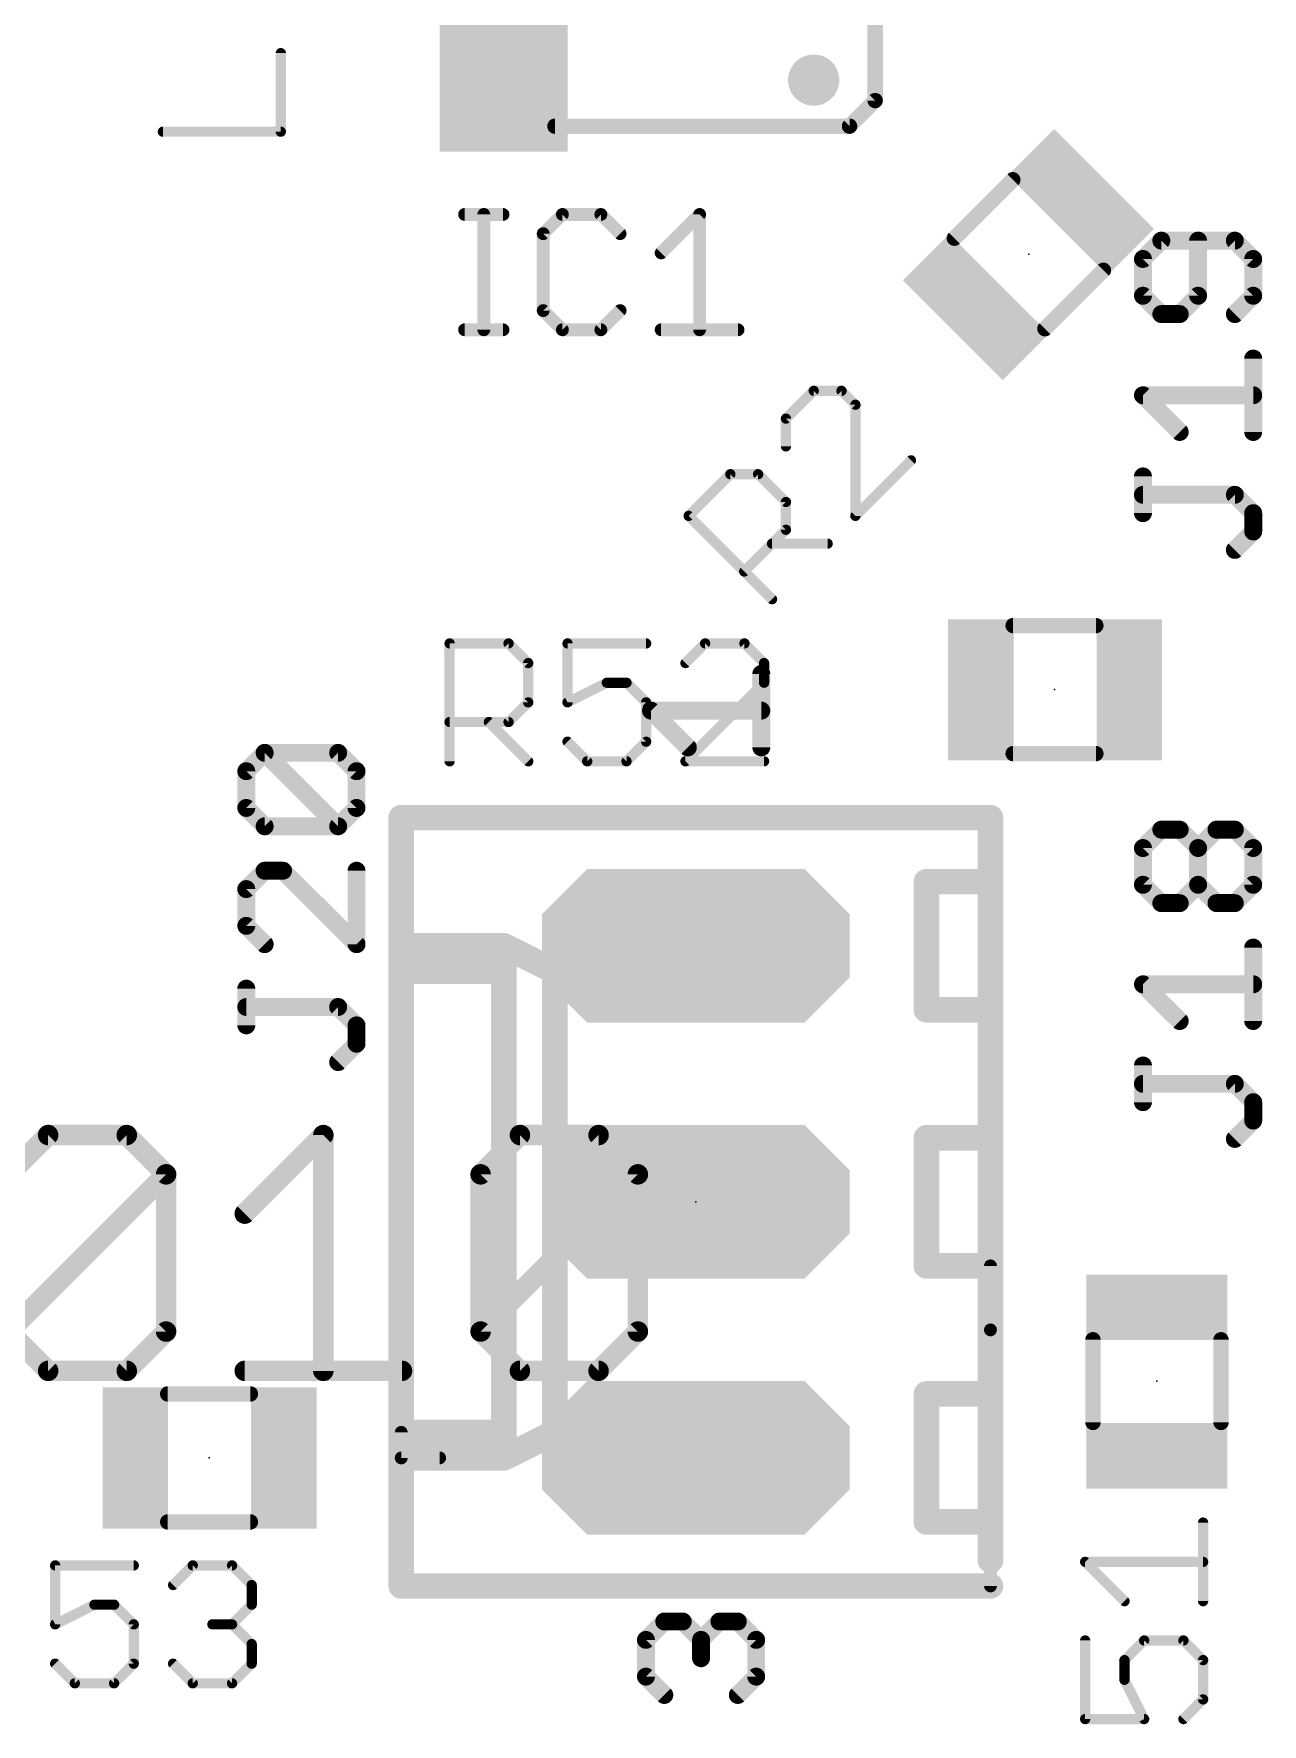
# Model space of a CAD drawing. Extents: x -10 to 136, y 0 to 101.
# Drawn here: x 106.47 to 118.64, y 31.65 to 48.41 of the extents above; entities that cross this region are included whole.
import ezdxf

# ---------------------------------------------------------------- set-up
doc = ezdxf.new("R2010")
doc.units = 0
for name, color, linetype in [('17', 92, 'CONTINUOUS'), ('21', 253, 'CONTINUOUS'), ('23', 7, 'CONTINUOUS'), ('25', 253, 'CONTINUOUS'), ('51', 253, 'CONTINUOUS')]:
    doc.layers.add(name, color=color, linetype=linetype)

# ---------------------------------------------------------------- blocks, each defined once
blk = doc.blocks.new('RECT')
blk.add_solid([(-0.5, -0.5), (0.5, -0.5), (-0.5, 0.5), (0.5, 0.5)])
blk = doc.blocks.new('LONGP100')
at = {"const_width": 0.5}
blk.add_lwpolyline([(-0.75, -0.1036), (-0.75, 0.1036), (-0.6036, 0.25), (0.6036, 0.25), (0.75, 0.1036), (0.75, -0.1036), (0.6036, -0.25), (-0.6036, -0.25), (-0.75, -0.1036), (-0.75, 0.1036)], dxfattribs=at)

msp = doc.modelspace()

# ---------------------------------------------------------------- linework, layer by layer
at = {"layer": '21'}
for points, const_width in [([(114.808, 57.404), (114.808, 47.752)], 0.1524), ([(114.554, 47.498), (114.808, 47.752)], 0.1524), ([(114.554, 47.498), (111.633, 47.498)], 0.1524), ([(113.6792, 41.337), (113.6792, 42.0657)], 0.1778), ([(112.9505, 41.337), (112.5861, 41.7013)], 0.1778), ([(112.5861, 41.7013), (113.6792, 41.7013)], 0.1778), ([(113.03, 40.64), (110.109, 40.64)], 0.254), ([(110.109, 40.64), (110.109, 35.56)], 0.254), ([(113.03, 40.64), (115.951, 40.64)], 0.254), ([(115.951, 40.005), (115.951, 40.64)], 0.254), ([(115.316, 38.735), (115.316, 40.005)], 0.254), ([(115.316, 40.005), (115.951, 40.005)], 0.254), ([(115.951, 40.005), (115.951, 38.735)], 0.254), ([(111.125, 39.37), (110.109, 39.37)], 0.254), ([(111.125, 39.116), (111.125, 39.37)], 0.254), ([(111.633, 39.116), (111.125, 39.37)], 0.254), ([(110.109, 39.116), (111.125, 39.116)], 0.254), ([(111.125, 34.544), (111.125, 39.116)], 0.254), ([(111.633, 34.544), (111.633, 39.116)], 0.254), ([(115.951, 38.735), (115.316, 38.735)], 0.254), ([(115.951, 37.465), (115.951, 38.735)], 0.254), ([(106.2189, 37.1025), (106.6086, 37.4923)], 0.2032), ([(106.6086, 37.4923), (107.3882, 37.4923)], 0.2032), ([(107.3882, 37.4923), (107.778, 37.1025)], 0.2032), ([(108.5576, 36.7127), (109.3371, 37.4923)], 0.2032), ([(109.3371, 37.4923), (109.3371, 35.1536)], 0.2032), ([(110.8963, 37.1025), (111.286, 37.4923)], 0.2032), ([(111.286, 37.4923), (112.0656, 37.4923)], 0.2032), ([(112.0656, 37.4923), (112.4554, 37.1025)], 0.2032), ([(115.316, 36.195), (115.316, 37.465)], 0.254), ([(115.316, 37.465), (115.951, 37.465)], 0.254), ([(115.951, 37.465), (115.951, 36.195)], 0.254), ([(106.2189, 35.5433), (107.778, 37.1025)], 0.2032), ([(107.778, 37.1025), (107.778, 35.5433)], 0.2032), ([(110.8963, 35.5433), (110.8963, 37.1025)], 0.2032), ([(110.8963, 35.5433), (112.4554, 37.1025)], 0.2032), ([(112.4554, 37.1025), (112.4554, 35.5433)], 0.2032), ([(115.951, 36.195), (115.316, 36.195)], 0.254), ([(115.951, 34.925), (115.951, 36.195)], 0.254), ([(115.951, 36.195), (115.951, 35.56)], 0.127), ([(106.6086, 35.1536), (106.2189, 35.5433)], 0.2032), ([(107.778, 35.5433), (107.3882, 35.1536)], 0.2032), ([(110.109, 34.29), (110.109, 35.56)], 0.254), ([(111.286, 35.1536), (110.8963, 35.5433)], 0.2032), ([(112.4554, 35.5433), (112.0656, 35.1536)], 0.2032), ([(115.951, 33.02), (115.951, 35.56)], 0.127), ([(107.3882, 35.1536), (106.6086, 35.1536)], 0.2032), ([(108.5576, 35.1536), (110.1167, 35.1536)], 0.2032), ([(112.0656, 35.1536), (111.286, 35.1536)], 0.2032), ([(115.316, 33.655), (115.316, 34.925)], 0.254), ([(115.316, 34.925), (115.951, 34.925)], 0.254), ([(115.951, 34.925), (115.951, 33.655)], 0.254), ([(110.109, 34.544), (111.125, 34.544)], 0.254), ([(110.109, 34.544), (110.109, 34.29)], 0.127), ([(111.125, 34.29), (111.125, 34.544)], 0.254), ([(111.125, 34.29), (111.633, 34.544)], 0.254), ([(110.109, 33.02), (110.109, 34.29)], 0.254), ([(111.125, 34.29), (110.109, 34.29)], 0.254), ([(110.49, 34.29), (110.109, 34.29)], 0.127), ([(115.951, 33.655), (115.316, 33.655)], 0.254), ([(115.951, 33.274), (115.951, 33.655)], 0.254), ([(113.03, 33.02), (110.109, 33.02)], 0.254), ([(113.03, 33.02), (115.951, 33.02)], 0.254), ([(112.5353, 32.4855), (112.7175, 32.6677)], 0.1778), ([(112.7175, 32.6677), (112.8997, 32.6677)], 0.1778), ([(112.8997, 32.6677), (113.0819, 32.4855)], 0.1778), ([(113.0819, 32.4855), (113.2641, 32.6677)], 0.1778), ([(113.2641, 32.6677), (113.4463, 32.6677)], 0.1778), ([(113.4463, 32.6677), (113.6284, 32.4855)], 0.1778), ([(112.5353, 32.1211), (112.5353, 32.4855)], 0.1778), ([(113.0819, 32.4855), (113.0819, 32.3033)], 0.1778), ([(113.6284, 32.4855), (113.6284, 32.1211)], 0.1778), ([(112.7175, 31.939), (112.5353, 32.1211)], 0.1778), ([(113.6284, 32.1211), (113.4463, 31.939)], 0.1778)]:
    msp.add_lwpolyline(points, dxfattribs=dict(at, const_width=const_width))
for points, const_width in [([(114.1984, 47.8282, 1), (114.1984, 48.0822, 1), (114.1984, 47.8282)], 0.254), ([(114.7699, 47.752, 1), (114.8461, 47.752)], 0.0762), ([(114.8349, 47.7251, 1), (114.7811, 47.7789)], 0.0762), ([(111.633, 47.5361, 1), (111.633, 47.4599)], 0.0762), ([(114.5271, 47.5249, 1), (114.5809, 47.4711)], 0.0762), ([(114.554, 47.4599, 1), (114.554, 47.5361)], 0.0762), ([(113.7237, 42.0657, 1), (113.6348, 42.0657)], 0.0889), ([(112.5861, 41.7458, 1), (112.5861, 41.6569)], 0.0889), ([(112.6175, 41.7327, 1), (112.5547, 41.6699)], 0.0889), ([(113.6792, 41.6569, 1), (113.6792, 41.7458)], 0.0889), ([(112.9191, 41.3056, 1), (112.9819, 41.3684)], 0.0889), ([(113.6348, 41.337, 1), (113.7237, 41.337)], 0.0889), ([(110.109, 40.7035, 1), (110.109, 40.5765)], 0.127), ([(110.1725, 40.64, 1), (110.0455, 40.64)], 0.127), ([(113.03, 40.7035, 1), (113.03, 40.5765)], 0.127), ([(113.03, 40.5765, 1), (113.03, 40.7035)], 0.127), ([(116.0145, 40.64, 1), (115.8875, 40.64)], 0.127), ([(115.951, 40.5765, 1), (115.951, 40.7035)], 0.127), ([(115.3795, 40.005, 1), (115.2525, 40.005)], 0.127), ([(115.316, 40.0685, 1), (115.316, 39.9415)], 0.127), ([(116.0145, 40.005, 1), (115.8875, 40.005)], 0.127), ([(115.8875, 40.005, 1), (116.0145, 40.005)], 0.127), ([(115.951, 39.9415, 1), (115.951, 40.0685)], 0.127), ([(110.109, 39.4335, 1), (110.109, 39.3065)], 0.127), ([(111.1885, 39.37, 1), (111.0615, 39.37)], 0.127), ([(111.1534, 39.4268, 1), (111.0966, 39.3132)], 0.127), ([(111.125, 39.3065, 1), (111.125, 39.4335)], 0.127), ([(110.109, 39.1795, 1), (110.109, 39.0525)], 0.127), ([(111.1885, 39.116, 1), (111.0615, 39.116)], 0.127), ([(111.125, 39.0525, 1), (111.125, 39.1795)], 0.127), ([(111.6965, 39.116, 1), (111.5695, 39.116)], 0.127), ([(111.6046, 39.0592, 1), (111.6614, 39.1728)], 0.127), ([(111.0615, 39.116, 1), (111.1885, 39.116)], 0.127), ([(115.316, 38.7985, 1), (115.316, 38.6715)], 0.127), ([(115.2525, 38.735, 1), (115.3795, 38.735)], 0.127), ([(116.0145, 38.735, 1), (115.8875, 38.735)], 0.127), ([(115.8875, 38.735, 1), (116.0145, 38.735)], 0.127), ([(115.951, 38.6715, 1), (115.951, 38.7985)], 0.127), ([(106.6086, 37.5431, 1), (106.6086, 37.4415)], 0.1016), ([(106.6445, 37.4564, 1), (106.5727, 37.5282)], 0.1016), ([(107.4241, 37.5282, 1), (107.3523, 37.4564)], 0.1016), ([(107.3882, 37.4415, 1), (107.3882, 37.5431)], 0.1016), ([(109.3879, 37.4923, 1), (109.2863, 37.4923)], 0.1016), ([(109.373, 37.4564, 1), (109.3012, 37.5282)], 0.1016), ([(111.286, 37.5431, 1), (111.286, 37.4415)], 0.1016), ([(111.3219, 37.4564, 1), (111.2501, 37.5282)], 0.1016), ([(112.1015, 37.5282, 1), (112.0297, 37.4564)], 0.1016), ([(112.0656, 37.4415, 1), (112.0656, 37.5431)], 0.1016), ([(115.3795, 37.465, 1), (115.2525, 37.465)], 0.127), ([(115.316, 37.5285, 1), (115.316, 37.4015)], 0.127), ([(116.0145, 37.465, 1), (115.8875, 37.465)], 0.127), ([(115.951, 37.4015, 1), (115.951, 37.5285)], 0.127), ([(115.8875, 37.465, 1), (116.0145, 37.465)], 0.127), ([(107.8288, 37.1025, 1), (107.7272, 37.1025)], 0.1016), ([(107.8139, 37.0666, 1), (107.7421, 37.1384)], 0.1016), ([(107.7421, 37.0666, 1), (107.8139, 37.1384)], 0.1016), ([(110.9471, 37.1025, 1), (110.8455, 37.1025)], 0.1016), ([(110.8604, 37.1384, 1), (110.9322, 37.0666)], 0.1016), ([(112.5062, 37.1025, 1), (112.4046, 37.1025)], 0.1016), ([(112.4913, 37.0666, 1), (112.4195, 37.1384)], 0.1016), ([(112.4195, 37.0666, 1), (112.4913, 37.1384)], 0.1016), ([(108.5217, 36.7486, 1), (108.5935, 36.6768)], 0.1016), ([(115.316, 36.2585, 1), (115.316, 36.1315)], 0.127), ([(115.2525, 36.195, 1), (115.3795, 36.195)], 0.127), ([(116.0145, 36.195, 1), (115.8875, 36.195)], 0.127), ([(115.8875, 36.195, 1), (116.0145, 36.195)], 0.127), ([(115.951, 36.1315, 1), (115.951, 36.2585)], 0.127), ([(115.9828, 36.195, 1), (115.9193, 36.195)], 0.0635), ([(107.7272, 35.5433, 1), (107.8288, 35.5433)], 0.1016), ([(107.8139, 35.5074, 1), (107.7421, 35.5792)], 0.1016), ([(110.1725, 35.56, 1), (110.0455, 35.56)], 0.127), ([(110.0455, 35.56, 1), (110.1725, 35.56)], 0.127), ([(110.9322, 35.5792, 1), (110.8604, 35.5074)], 0.1016), ([(110.8604, 35.5792, 1), (110.9322, 35.5074)], 0.1016), ([(110.8455, 35.5433, 1), (110.9471, 35.5433)], 0.1016), ([(112.4046, 35.5433, 1), (112.5062, 35.5433)], 0.1016), ([(112.4913, 35.5074, 1), (112.4195, 35.5792)], 0.1016), ([(115.9828, 35.56, 1), (115.9193, 35.56)], 0.0635), ([(115.9193, 35.56, 1), (115.9828, 35.56)], 0.0635), ([(106.6086, 35.2044, 1), (106.6086, 35.1028)], 0.1016), ([(106.5727, 35.1177, 1), (106.6445, 35.1895)], 0.1016), ([(107.3523, 35.1895, 1), (107.4241, 35.1177)], 0.1016), ([(107.3882, 35.1028, 1), (107.3882, 35.2044)], 0.1016), ([(108.5576, 35.2044, 1), (108.5576, 35.1028)], 0.1016), ([(110.1167, 35.1028, 1), (110.1167, 35.2044)], 0.1016), ([(111.286, 35.2044, 1), (111.286, 35.1028)], 0.1016), ([(111.2501, 35.1177, 1), (111.3219, 35.1895)], 0.1016), ([(112.0297, 35.1895, 1), (112.1015, 35.1177)], 0.1016), ([(112.0656, 35.1028, 1), (112.0656, 35.2044)], 0.1016), ([(109.2863, 35.1536, 1), (109.3879, 35.1536)], 0.1016), ([(115.3795, 34.925, 1), (115.2525, 34.925)], 0.127), ([(115.316, 34.9885, 1), (115.316, 34.8615)], 0.127), ([(116.0145, 34.925, 1), (115.8875, 34.925)], 0.127), ([(115.951, 34.8615, 1), (115.951, 34.9885)], 0.127), ([(115.8875, 34.925, 1), (116.0145, 34.925)], 0.127), ([(110.109, 34.6075, 1), (110.109, 34.4805)], 0.127), ([(110.1408, 34.544, 1), (110.0773, 34.544)], 0.0635), ([(111.1885, 34.544, 1), (111.0615, 34.544)], 0.127), ([(111.0615, 34.544, 1), (111.1885, 34.544)], 0.127), ([(111.125, 34.4805, 1), (111.125, 34.6075)], 0.127), ([(111.5695, 34.544, 1), (111.6965, 34.544)], 0.127), ([(111.6614, 34.4872, 1), (111.6046, 34.6008)], 0.127), ([(110.1725, 34.29, 1), (110.0455, 34.29)], 0.127), ([(110.109, 34.3535, 1), (110.109, 34.2265)], 0.127), ([(111.0966, 34.3468, 1), (111.1534, 34.2332)], 0.127), ([(111.125, 34.2265, 1), (111.125, 34.3535)], 0.127), ([(110.0455, 34.29, 1), (110.1725, 34.29)], 0.127), ([(110.109, 34.3218, 1), (110.109, 34.2582)], 0.0635), ([(110.0773, 34.29, 1), (110.1408, 34.29)], 0.0635), ([(110.49, 34.2582, 1), (110.49, 34.3218)], 0.0635), ([(111.0615, 34.29, 1), (111.1885, 34.29)], 0.127), ([(115.316, 33.7185, 1), (115.316, 33.5915)], 0.127), ([(115.2525, 33.655, 1), (115.3795, 33.655)], 0.127), ([(116.0145, 33.655, 1), (115.8875, 33.655)], 0.127), ([(115.8875, 33.655, 1), (116.0145, 33.655)], 0.127), ([(115.951, 33.5915, 1), (115.951, 33.7185)], 0.127), ([(115.8875, 33.274, 1), (116.0145, 33.274)], 0.127), ([(110.109, 33.0835, 1), (110.109, 32.9565)], 0.127), ([(110.0455, 33.02, 1), (110.1725, 33.02)], 0.127), ([(113.03, 33.0835, 1), (113.03, 32.9565)], 0.127), ([(113.03, 32.9565, 1), (113.03, 33.0835)], 0.127), ([(115.951, 32.9565, 1), (115.951, 33.0835)], 0.127), ([(115.9193, 33.02, 1), (115.9828, 33.02)], 0.0635), ([(112.7175, 32.7122, 1), (112.7175, 32.6233)], 0.0889), ([(112.7489, 32.6363, 1), (112.6861, 32.6991)], 0.0889), ([(112.9311, 32.6991, 1), (112.8683, 32.6363)], 0.0889), ([(112.8997, 32.6233, 1), (112.8997, 32.7122)], 0.0889), ([(113.2641, 32.7122, 1), (113.2641, 32.6233)], 0.0889), ([(113.2955, 32.6363, 1), (113.2327, 32.6991)], 0.0889), ([(113.4777, 32.6991, 1), (113.4149, 32.6363)], 0.0889), ([(113.4463, 32.6233, 1), (113.4463, 32.7122)], 0.0889), ([(112.5798, 32.4855, 1), (112.4909, 32.4855)], 0.0889), ([(112.5039, 32.5169, 1), (112.5667, 32.4541)], 0.0889), ([(113.1264, 32.4855, 1), (113.0375, 32.4855)], 0.0889), ([(113.0505, 32.5169, 1), (113.1133, 32.4541)], 0.0889), ([(113.0505, 32.4541, 1), (113.1133, 32.5169)], 0.0889), ([(113.6728, 32.4855, 1), (113.584, 32.4855)], 0.0889), ([(113.597, 32.4541, 1), (113.6598, 32.5169)], 0.0889), ([(112.5667, 32.1525, 1), (112.5039, 32.0897)], 0.0889), ([(113.0375, 32.3033, 1), (113.1264, 32.3033)], 0.0889), ([(113.6598, 32.0897, 1), (113.597, 32.1525)], 0.0889), ([(112.4909, 32.1211, 1), (112.5798, 32.1211)], 0.0889), ([(113.584, 32.1211, 1), (113.6728, 32.1211)], 0.0889), ([(112.6861, 31.9076, 1), (112.7489, 31.9704)], 0.0889), ([(113.4149, 31.9704, 1), (113.4777, 31.9076)], 0.0889)]:
    msp.add_lwpolyline(points, format="xyb", dxfattribs=dict(at, const_width=const_width))
at = {"layer": '23'}
for p in [(116.332, 46.228), (116.586, 41.91), (113.03, 36.83), (117.602, 35.052), (108.204, 34.29)]:
    msp.add_point(p, dxfattribs=at)
at = {"layer": '25'}
for points, const_width in [([(108.9152, 47.4433), (108.9152, 48.2228)], 0.1016), ([(107.7459, 47.4433), (108.9152, 47.4433)], 0.1016), ([(110.7372, 46.6226), (111.1185, 46.6226)], 0.127), ([(110.9278, 45.4787), (110.9278, 46.6226)], 0.127), ([(111.7073, 46.6226), (111.5167, 46.432)], 0.127), ([(112.0886, 46.6226), (111.7073, 46.6226)], 0.127), ([(112.2793, 46.432), (112.0886, 46.6226)], 0.127), ([(112.686, 46.2413), (113.0673, 46.6226)], 0.127), ([(113.0673, 46.6226), (113.0673, 45.4787)], 0.127), ([(111.5167, 46.432), (111.5167, 45.6693)], 0.127), ([(117.6451, 46.3631), (117.4629, 46.1809)], 0.1778), ([(118.3739, 46.3631), (117.6451, 46.3631)], 0.1778), ([(118.0095, 45.8165), (118.0095, 46.3631)], 0.1778), ([(118.556, 46.1809), (118.3739, 46.3631)], 0.1778), ([(117.4629, 46.1809), (117.4629, 45.8165)], 0.1778), ([(118.556, 45.8165), (118.556, 46.1809)], 0.1778), ([(117.4629, 45.8165), (117.6451, 45.6344)], 0.1778), ([(117.8273, 45.6344), (118.0095, 45.8165)], 0.1778), ([(118.3739, 45.6344), (118.556, 45.8165)], 0.1778), ([(111.5167, 45.6693), (111.7073, 45.4787)], 0.127), ([(112.0886, 45.4787), (112.2793, 45.6693)], 0.127), ([(117.6451, 45.6344), (117.8273, 45.6344)], 0.1778), ([(110.7372, 45.4787), (111.1185, 45.4787)], 0.127), ([(111.7073, 45.4787), (112.0886, 45.4787)], 0.127), ([(112.686, 45.4787), (113.4486, 45.4787)], 0.127), ([(118.556, 44.4651), (118.556, 45.1938)], 0.1778), ([(114.1989, 44.8733), (113.9233, 44.5977)], 0.1016), ([(114.4745, 44.8733), (114.1989, 44.8733)], 0.1016), ([(114.6124, 44.7355), (114.4745, 44.8733)], 0.1016), ([(114.6124, 43.6332), (114.6124, 44.7355)], 0.1016), ([(117.8273, 44.4651), (117.4629, 44.8294)], 0.1778), ([(117.4629, 44.8294), (118.556, 44.8294)], 0.1778), ([(113.9233, 44.5977), (113.9233, 44.3222)], 0.1016), ([(112.9587, 43.6332), (113.3721, 44.0465)], 0.1016), ([(113.3721, 44.0465), (113.6477, 44.0465)], 0.1016), ([(113.6477, 44.0465), (113.9234, 43.7709)], 0.1016), ([(115.1635, 44.1843), (114.6124, 43.6332)], 0.1016), ([(117.4629, 43.6601), (117.4629, 44.0245)], 0.1778), ([(118.3739, 43.8423), (117.4629, 43.8423)], 0.1778), ([(118.556, 43.6601), (118.3739, 43.8423)], 0.1778), ([(113.9234, 43.7709), (113.9234, 43.4953)], 0.1016), ([(113.7856, 42.8064), (112.9587, 43.6332)], 0.1016), ([(118.556, 43.4779), (118.556, 43.6601)], 0.1778), ([(113.9234, 43.4953), (113.51, 43.0819)], 0.1016), ([(118.3739, 43.2958), (118.556, 43.4779)], 0.1778), ([(113.7856, 43.3575), (114.3367, 43.3575)], 0.1016), ([(110.5887, 41.1988), (110.5887, 42.3681)], 0.1016), ([(110.5887, 42.3681), (111.1733, 42.3681)], 0.1016), ([(111.1733, 42.3681), (111.3682, 42.1732)], 0.1016), ([(112.5375, 42.3681), (111.758, 42.3681)], 0.1016), ([(111.758, 42.3681), (111.758, 41.7834)], 0.1016), ([(113.1221, 42.3681), (112.9273, 42.1732)], 0.1016), ([(113.5119, 42.3681), (113.1221, 42.3681)], 0.1016), ([(113.7068, 42.1732), (113.5119, 42.3681)], 0.1016), ([(111.3682, 42.1732), (111.3682, 41.7834)], 0.1016), ([(113.7068, 41.9783), (113.7068, 42.1732)], 0.1016), ([(111.758, 41.7834), (112.1477, 41.9783)], 0.1016), ([(112.1477, 41.9783), (112.3426, 41.9783)], 0.1016), ([(112.3426, 41.9783), (112.5375, 41.7834)], 0.1016), ([(112.9273, 41.1988), (113.7068, 41.9783)], 0.1016), ([(111.3682, 41.7834), (111.1733, 41.5885)], 0.1016), ([(112.5375, 41.7834), (112.5375, 41.3936)], 0.1016), ([(111.1733, 41.5885), (110.5887, 41.5885)], 0.1016), ([(110.9784, 41.5885), (111.3682, 41.1988)], 0.1016), ([(111.9528, 41.1988), (111.758, 41.3936)], 0.1016), ([(112.5375, 41.3936), (112.3426, 41.1988)], 0.1016), ([(108.5729, 41.1009), (108.7551, 41.2831)], 0.1778), ([(108.7551, 41.2831), (109.4839, 41.2831)], 0.1778), ([(109.4839, 40.5544), (108.7551, 41.2831)], 0.1778), ([(109.4839, 41.2831), (109.666, 41.1009)], 0.1778), ([(112.3426, 41.1988), (111.9528, 41.1988)], 0.1016), ([(113.7068, 41.1988), (112.9273, 41.1988)], 0.1016), ([(108.5729, 40.7365), (108.5729, 41.1009)], 0.1778), ([(109.666, 41.1009), (109.666, 40.7365)], 0.1778), ([(108.7551, 40.5544), (108.5729, 40.7365)], 0.1778), ([(109.666, 40.7365), (109.4839, 40.5544)], 0.1778), ([(109.4839, 40.5544), (108.7551, 40.5544)], 0.1778), ([(117.4629, 40.3389), (117.6451, 40.5211)], 0.1778), ([(117.6451, 40.5211), (117.8273, 40.5211)], 0.1778), ([(117.8273, 40.5211), (118.0095, 40.3389)], 0.1778), ([(118.0095, 40.3389), (118.1917, 40.5211)], 0.1778), ([(118.1917, 40.5211), (118.3739, 40.5211)], 0.1778), ([(118.3739, 40.5211), (118.556, 40.3389)], 0.1778), ([(117.4629, 39.9745), (117.4629, 40.3389)], 0.1778), ([(118.0095, 39.9745), (118.0095, 40.3389)], 0.1778), ([(118.556, 40.3389), (118.556, 39.9745)], 0.1778), ([(108.7551, 40.1138), (108.5729, 39.9316)], 0.1778), ([(108.9373, 40.1138), (108.7551, 40.1138)], 0.1778), ([(109.666, 39.3851), (108.9373, 40.1138)], 0.1778), ([(109.666, 40.1138), (109.666, 39.3851)], 0.1778), ([(108.5729, 39.9316), (108.5729, 39.5672)], 0.1778), ([(117.6451, 39.7924), (117.4629, 39.9745)], 0.1778), ([(118.0095, 39.9745), (117.8273, 39.7924)], 0.1778), ([(118.1917, 39.7924), (118.0095, 39.9745)], 0.1778), ([(118.556, 39.9745), (118.3739, 39.7924)], 0.1778), ([(117.8273, 39.7924), (117.6451, 39.7924)], 0.1778), ([(118.3739, 39.7924), (118.1917, 39.7924)], 0.1778), ([(108.5729, 39.5672), (108.7551, 39.3851)], 0.1778), ([(118.556, 38.6231), (118.556, 39.3518)], 0.1778), ([(117.8273, 38.6231), (117.4629, 38.9874)], 0.1778), ([(117.4629, 38.9874), (118.556, 38.9874)], 0.1778), ([(108.5729, 38.5801), (108.5729, 38.9445)], 0.1778), ([(109.4839, 38.7623), (108.5729, 38.7623)], 0.1778), ([(109.666, 38.5801), (109.4839, 38.7623)], 0.1778), ([(109.666, 38.3979), (109.666, 38.5801)], 0.1778), ([(109.4839, 38.2158), (109.666, 38.3979)], 0.1778), ([(117.4629, 37.8181), (117.4629, 38.1825)], 0.1778), ([(118.3739, 38.0003), (117.4629, 38.0003)], 0.1778), ([(118.556, 37.8181), (118.3739, 38.0003)], 0.1778), ([(118.556, 37.6359), (118.556, 37.8181)], 0.1778), ([(118.3739, 37.4538), (118.556, 37.6359)], 0.1778), ([(118.0592, 32.8694), (118.0592, 33.6489)], 0.1016), ([(107.4575, 33.2241), (106.678, 33.2241)], 0.1016), ([(106.678, 33.2241), (106.678, 32.6394)], 0.1016), ([(107.8473, 33.0292), (108.0421, 33.2241)], 0.1016), ([(108.0421, 33.2241), (108.4319, 33.2241)], 0.1016), ([(108.4319, 33.2241), (108.6268, 33.0292)], 0.1016), ([(117.2797, 32.8694), (116.8899, 33.2591)], 0.1016), ([(116.8899, 33.2591), (118.0592, 33.2591)], 0.1016), ([(108.6268, 33.0292), (108.6268, 32.8343)], 0.1016), ([(106.678, 32.6394), (107.0677, 32.8343)], 0.1016), ([(107.0677, 32.8343), (107.2626, 32.8343)], 0.1016), ([(107.2626, 32.8343), (107.4575, 32.6394)], 0.1016), ([(108.6268, 32.8343), (108.4319, 32.6394)], 0.1016), ([(107.4575, 32.6394), (107.4575, 32.2496)], 0.1016), ([(108.4319, 32.6394), (108.237, 32.6394)], 0.1016), ([(108.4319, 32.6394), (108.6268, 32.4445)], 0.1016), ([(116.8899, 32.4796), (116.8899, 31.7001)], 0.1016), ([(117.2797, 32.2847), (117.4746, 32.4796)], 0.1016), ([(117.4746, 32.4796), (117.8644, 32.4796)], 0.1016), ([(117.8644, 32.4796), (118.0592, 32.2847)], 0.1016), ([(108.6268, 32.4445), (108.6268, 32.2496)], 0.1016), ([(106.8728, 32.0548), (106.678, 32.2496)], 0.1016), ([(107.4575, 32.2496), (107.2626, 32.0548)], 0.1016), ([(108.0421, 32.0548), (107.8473, 32.2496)], 0.1016), ([(108.6268, 32.2496), (108.4319, 32.0548)], 0.1016), ([(117.2797, 32.0898), (117.2797, 32.2847)], 0.1016), ([(118.0592, 32.2847), (118.0592, 31.8949)], 0.1016), ([(107.2626, 32.0548), (106.8728, 32.0548)], 0.1016), ([(108.4319, 32.0548), (108.0421, 32.0548)], 0.1016), ([(117.4746, 31.7001), (117.2797, 32.0898)], 0.1016), ([(118.0592, 31.8949), (117.8644, 31.7001)], 0.1016), ([(116.8899, 31.7001), (117.4746, 31.7001)], 0.1016)]:
    msp.add_lwpolyline(points, dxfattribs=dict(at, const_width=const_width))
for points, const_width in [([(108.9406, 48.2228, 1), (108.8898, 48.2228)], 0.0508), ([(107.7459, 47.4687, 1), (107.7459, 47.4179)], 0.0508), ([(108.8898, 47.4433, 1), (108.9406, 47.4433)], 0.0508), ([(108.9152, 47.4179, 1), (108.9152, 47.4687)], 0.0508), ([(110.7372, 46.6544, 1), (110.7372, 46.5909)], 0.0635), ([(110.9596, 46.6226, 1), (110.8961, 46.6226)], 0.0635), ([(111.1185, 46.5909, 1), (111.1185, 46.6544)], 0.0635), ([(111.7073, 46.6544, 1), (111.7073, 46.5909)], 0.0635), ([(111.7298, 46.6001, 1), (111.6848, 46.6451)], 0.0635), ([(112.111, 46.6451, 1), (112.0662, 46.6001)], 0.0635), ([(112.0886, 46.5909, 1), (112.0886, 46.6544)], 0.0635), ([(113.0991, 46.6226, 1), (113.0356, 46.6226)], 0.0635), ([(113.0898, 46.6001, 1), (113.0448, 46.6451)], 0.0635), ([(111.5485, 46.432, 1), (111.4849, 46.432)], 0.0635), ([(111.4942, 46.4545, 1), (111.5392, 46.4095)], 0.0635), ([(112.2569, 46.4095, 1), (112.3017, 46.4545)], 0.0635), ([(117.6451, 46.4076, 1), (117.6451, 46.3187)], 0.0889), ([(117.6765, 46.3317, 1), (117.6137, 46.3945)], 0.0889), ([(118.054, 46.3631, 1), (117.9651, 46.3631)], 0.0889), ([(118.4053, 46.3945, 1), (118.3425, 46.3317)], 0.0889), ([(118.3739, 46.3187, 1), (118.3739, 46.4076)], 0.0889), ([(112.6635, 46.2638, 1), (112.7085, 46.2188)], 0.0635), ([(117.5074, 46.1809, 1), (117.4185, 46.1809)], 0.0889), ([(117.4315, 46.2123, 1), (117.4943, 46.1495)], 0.0889), ([(118.6005, 46.1809, 1), (118.5116, 46.1809)], 0.0889), ([(118.5246, 46.1495, 1), (118.5874, 46.2123)], 0.0889), ([(117.4943, 45.8479, 1), (117.4315, 45.7851)], 0.0889), ([(117.4185, 45.8165, 1), (117.5074, 45.8165)], 0.0889), ([(117.9651, 45.8165, 1), (118.054, 45.8165)], 0.0889), ([(118.0409, 45.7851, 1), (117.9781, 45.8479)], 0.0889), ([(118.5116, 45.8165, 1), (118.6005, 45.8165)], 0.0889), ([(118.5874, 45.7851, 1), (118.5246, 45.8479)], 0.0889), ([(111.5392, 45.6918, 1), (111.4942, 45.6468)], 0.0635), ([(111.4849, 45.6693, 1), (111.5485, 45.6693)], 0.0635), ([(112.3017, 45.6468, 1), (112.2569, 45.6918)], 0.0635), ([(117.6451, 45.6788, 1), (117.6451, 45.59)], 0.0889), ([(117.6137, 45.603, 1), (117.6765, 45.6658)], 0.0889), ([(117.7959, 45.6658, 1), (117.8587, 45.603)], 0.0889), ([(117.8273, 45.59, 1), (117.8273, 45.6788)], 0.0889), ([(118.3425, 45.6658, 1), (118.4053, 45.603)], 0.0889), ([(110.7372, 45.5105, 1), (110.7372, 45.447)], 0.0635), ([(110.8961, 45.4787, 1), (110.9596, 45.4787)], 0.0635), ([(111.1185, 45.447, 1), (111.1185, 45.5105)], 0.0635), ([(111.7073, 45.5105, 1), (111.7073, 45.447)], 0.0635), ([(111.6848, 45.4562, 1), (111.7298, 45.5012)], 0.0635), ([(112.0662, 45.5012, 1), (112.111, 45.4562)], 0.0635), ([(112.0886, 45.447, 1), (112.0886, 45.5105)], 0.0635), ([(112.686, 45.5105, 1), (112.686, 45.447)], 0.0635), ([(113.0356, 45.4787, 1), (113.0991, 45.4787)], 0.0635), ([(113.4486, 45.447, 1), (113.4486, 45.5105)], 0.0635), ([(118.6005, 45.1938, 1), (118.5116, 45.1938)], 0.0889), ([(114.1989, 44.8987, 1), (114.1989, 44.8479)], 0.0508), ([(114.2169, 44.8553, 1), (114.1809, 44.8913)], 0.0508), ([(114.4925, 44.8913, 1), (114.4565, 44.8553)], 0.0508), ([(114.4745, 44.8479, 1), (114.4745, 44.8987)], 0.0508), ([(114.6378, 44.7355, 1), (114.587, 44.7355)], 0.0508), ([(114.5944, 44.7175, 1), (114.6304, 44.7535)], 0.0508), ([(117.4943, 44.8608, 1), (117.4315, 44.798)], 0.0889), ([(117.4629, 44.8738, 1), (117.4629, 44.785)], 0.0889), ([(118.556, 44.785, 1), (118.556, 44.8738)], 0.0889), ([(113.9053, 44.6157, 1), (113.9413, 44.5797)], 0.0508), ([(113.9487, 44.5977, 1), (113.8979, 44.5977)], 0.0508), ([(117.7959, 44.4337, 1), (117.8587, 44.4965)], 0.0889), ([(118.5116, 44.4651, 1), (118.6005, 44.4651)], 0.0889), ([(113.8979, 44.3222, 1), (113.9487, 44.3222)], 0.0508), ([(113.3721, 44.0719, 1), (113.3721, 44.0211)], 0.0508), ([(113.3901, 44.0285, 1), (113.3541, 44.0645)], 0.0508), ([(113.6657, 44.0645, 1), (113.6297, 44.0285)], 0.0508), ([(113.6477, 44.0211, 1), (113.6477, 44.0719)], 0.0508), ([(115.1815, 44.1663, 1), (115.1455, 44.2023)], 0.0508), ([(117.5074, 44.0245, 1), (117.4185, 44.0245)], 0.0889), ([(117.4629, 43.8867, 1), (117.4629, 43.7979)], 0.0889), ([(118.4053, 43.8737, 1), (118.3425, 43.8109)], 0.0889), ([(118.3739, 43.7979, 1), (118.3739, 43.8867)], 0.0889), ([(113.9488, 43.7709, 1), (113.898, 43.7709)], 0.0508), ([(113.9054, 43.7529, 1), (113.9414, 43.7889)], 0.0508), ([(112.9767, 43.6512, 1), (112.9407, 43.6152)], 0.0508), ([(112.9407, 43.6512, 1), (112.9767, 43.6152)], 0.0508), ([(114.5944, 43.6512, 1), (114.6304, 43.6152)], 0.0508), ([(114.587, 43.6332, 1), (114.6378, 43.6332)], 0.0508), ([(117.4185, 43.6601, 1), (117.5074, 43.6601)], 0.0889), ([(118.6005, 43.6601, 1), (118.5116, 43.6601)], 0.0889), ([(118.5246, 43.6287, 1), (118.5874, 43.6915)], 0.0889), ([(113.898, 43.4953, 1), (113.9488, 43.4953)], 0.0508), ([(113.9414, 43.4773, 1), (113.9054, 43.5133)], 0.0508), ([(118.5116, 43.4779, 1), (118.6005, 43.4779)], 0.0889), ([(118.5874, 43.4465, 1), (118.5246, 43.5093)], 0.0889), ([(113.7856, 43.3829, 1), (113.7856, 43.3321)], 0.0508), ([(114.3367, 43.3321, 1), (114.3367, 43.3829)], 0.0508), ([(118.3425, 43.3272, 1), (118.4053, 43.2644)], 0.0889), ([(113.492, 43.0999, 1), (113.528, 43.0639)], 0.0508), ([(113.7676, 42.7884, 1), (113.8036, 42.8244)], 0.0508), ([(110.6141, 42.3681, 1), (110.5633, 42.3681)], 0.0508), ([(110.5887, 42.3935, 1), (110.5887, 42.3427)], 0.0508), ([(111.1913, 42.3861, 1), (111.1553, 42.3501)], 0.0508), ([(111.1733, 42.3427, 1), (111.1733, 42.3935)], 0.0508), ([(111.758, 42.3935, 1), (111.758, 42.3427)], 0.0508), ([(111.7834, 42.3681, 1), (111.7326, 42.3681)], 0.0508), ([(112.5375, 42.3427, 1), (112.5375, 42.3935)], 0.0508), ([(113.1221, 42.3935, 1), (113.1221, 42.3427)], 0.0508), ([(113.1401, 42.3501, 1), (113.1041, 42.3861)], 0.0508), ([(113.5299, 42.3861, 1), (113.4939, 42.3501)], 0.0508), ([(113.5119, 42.3427, 1), (113.5119, 42.3935)], 0.0508), ([(111.3936, 42.1732, 1), (111.3428, 42.1732)], 0.0508), ([(111.3502, 42.1552, 1), (111.3862, 42.1912)], 0.0508), ([(112.9093, 42.1912, 1), (112.9453, 42.1552)], 0.0508), ([(113.7322, 42.1732, 1), (113.6814, 42.1732)], 0.0508), ([(113.6888, 42.1552, 1), (113.7248, 42.1912)], 0.0508), ([(112.1477, 42.0037, 1), (112.1477, 41.9529)], 0.0508), ([(112.1591, 41.9556, 1), (112.1363, 42.001)], 0.0508), ([(112.3606, 41.9963, 1), (112.3246, 41.9603)], 0.0508), ([(112.3426, 41.9529, 1), (112.3426, 42.0037)], 0.0508), ([(113.6814, 41.9783, 1), (113.7322, 41.9783)], 0.0508), ([(113.7248, 41.9603, 1), (113.6888, 41.9963)], 0.0508), ([(111.3428, 41.7834, 1), (111.3936, 41.7834)], 0.0508), ([(111.3862, 41.7654, 1), (111.3502, 41.8014)], 0.0508), ([(111.7466, 41.8061, 1), (111.7694, 41.7607)], 0.0508), ([(111.7326, 41.7834, 1), (111.7834, 41.7834)], 0.0508), ([(112.5629, 41.7834, 1), (112.5121, 41.7834)], 0.0508), ([(112.5195, 41.7654, 1), (112.5555, 41.8014)], 0.0508), ([(110.5887, 41.6139, 1), (110.5887, 41.5631)], 0.0508), ([(110.9964, 41.6065, 1), (110.9604, 41.5705)], 0.0508), ([(111.1553, 41.6065, 1), (111.1913, 41.5705)], 0.0508), ([(111.1733, 41.5631, 1), (111.1733, 41.6139)], 0.0508), ([(111.776, 41.4116, 1), (111.74, 41.3756)], 0.0508), ([(112.5121, 41.3936, 1), (112.5629, 41.3936)], 0.0508), ([(112.5555, 41.3756, 1), (112.5195, 41.4116)], 0.0508), ([(108.7551, 41.3276, 1), (108.7551, 41.2387)], 0.0889), ([(108.7865, 41.3145, 1), (108.7237, 41.2517)], 0.0889), ([(108.7865, 41.2517, 1), (108.7237, 41.3145)], 0.0889), ([(109.5153, 41.3145, 1), (109.4525, 41.2517)], 0.0889), ([(109.4839, 41.2387, 1), (109.4839, 41.3276)], 0.0889), ([(111.3502, 41.1808, 1), (111.3862, 41.2168)], 0.0508), ([(111.9528, 41.2242, 1), (111.9528, 41.1734)], 0.0508), ([(111.9348, 41.1808, 1), (111.9708, 41.2168)], 0.0508), ([(112.3246, 41.2168, 1), (112.3606, 41.1808)], 0.0508), ([(112.3426, 41.1734, 1), (112.3426, 41.2242)], 0.0508), ([(112.9093, 41.2168, 1), (112.9453, 41.1808)], 0.0508), ([(112.9273, 41.2242, 1), (112.9273, 41.1734)], 0.0508), ([(113.7068, 41.1734, 1), (113.7068, 41.2242)], 0.0508), ([(108.6174, 41.1009, 1), (108.5285, 41.1009)], 0.0889), ([(108.5415, 41.1323, 1), (108.6043, 41.0695)], 0.0889), ([(109.7105, 41.1009, 1), (109.6216, 41.1009)], 0.0889), ([(109.6346, 41.0695, 1), (109.6974, 41.1323)], 0.0889), ([(110.5633, 41.1988, 1), (110.6141, 41.1988)], 0.0508), ([(108.6043, 40.7679, 1), (108.5415, 40.7051)], 0.0889), ([(108.5285, 40.7365, 1), (108.6174, 40.7365)], 0.0889), ([(109.6216, 40.7365, 1), (109.7105, 40.7365)], 0.0889), ([(109.6974, 40.7051, 1), (109.6346, 40.7679)], 0.0889), ([(108.7551, 40.5988, 1), (108.7551, 40.51)], 0.0889), ([(108.7237, 40.523, 1), (108.7865, 40.5858)], 0.0889), ([(109.4525, 40.5858, 1), (109.5153, 40.523)], 0.0889), ([(109.4525, 40.523, 1), (109.5153, 40.5858)], 0.0889), ([(109.4839, 40.51, 1), (109.4839, 40.5988)], 0.0889), ([(117.6451, 40.5656, 1), (117.6451, 40.4767)], 0.0889), ([(117.6765, 40.4897, 1), (117.6137, 40.5525)], 0.0889), ([(117.8587, 40.5525, 1), (117.7959, 40.4897)], 0.0889), ([(117.8273, 40.4767, 1), (117.8273, 40.5656)], 0.0889), ([(118.1917, 40.5656, 1), (118.1917, 40.4767)], 0.0889), ([(118.2231, 40.4897, 1), (118.1603, 40.5525)], 0.0889), ([(118.4053, 40.5525, 1), (118.3425, 40.4897)], 0.0889), ([(118.3739, 40.4767, 1), (118.3739, 40.5656)], 0.0889), ([(117.5074, 40.3389, 1), (117.4185, 40.3389)], 0.0889), ([(117.4315, 40.3703, 1), (117.4943, 40.3075)], 0.0889), ([(117.9781, 40.3703, 1), (118.0409, 40.3075)], 0.0889), ([(118.054, 40.3389, 1), (117.9651, 40.3389)], 0.0889), ([(117.9781, 40.3075, 1), (118.0409, 40.3703)], 0.0889), ([(118.6005, 40.3389, 1), (118.5116, 40.3389)], 0.0889), ([(118.5246, 40.3075, 1), (118.5874, 40.3703)], 0.0889), ([(108.7551, 40.1583, 1), (108.7551, 40.0694)], 0.0889), ([(108.7865, 40.0824, 1), (108.7237, 40.1452)], 0.0889), ([(108.9687, 40.1452, 1), (108.9059, 40.0824)], 0.0889), ([(108.9373, 40.0694, 1), (108.9373, 40.1583)], 0.0889), ([(109.7105, 40.1138, 1), (109.6216, 40.1138)], 0.0889), ([(108.6174, 39.9316, 1), (108.5285, 39.9316)], 0.0889), ([(108.5415, 39.963, 1), (108.6043, 39.9002)], 0.0889), ([(117.4943, 40.0059, 1), (117.4315, 39.9431)], 0.0889), ([(117.4185, 39.9745, 1), (117.5074, 39.9745)], 0.0889), ([(118.0409, 40.0059, 1), (117.9781, 39.9431)], 0.0889), ([(117.9651, 39.9745, 1), (118.054, 39.9745)], 0.0889), ([(118.0409, 39.9431, 1), (117.9781, 40.0059)], 0.0889), ([(118.5116, 39.9745, 1), (118.6005, 39.9745)], 0.0889), ([(118.5874, 39.9431, 1), (118.5246, 40.0059)], 0.0889), ([(117.6451, 39.8368, 1), (117.6451, 39.748)], 0.0889), ([(117.6137, 39.761, 1), (117.6765, 39.8238)], 0.0889), ([(117.7959, 39.8238, 1), (117.8587, 39.761)], 0.0889), ([(117.8273, 39.748, 1), (117.8273, 39.8368)], 0.0889), ([(118.1917, 39.8368, 1), (118.1917, 39.748)], 0.0889), ([(118.1603, 39.761, 1), (118.2231, 39.8238)], 0.0889), ([(118.3425, 39.8238, 1), (118.4053, 39.761)], 0.0889), ([(118.3739, 39.748, 1), (118.3739, 39.8368)], 0.0889), ([(108.6043, 39.5986, 1), (108.5415, 39.5358)], 0.0889), ([(108.5285, 39.5672, 1), (108.6174, 39.5672)], 0.0889), ([(108.7237, 39.3537, 1), (108.7865, 39.4165)], 0.0889), ([(109.6216, 39.3851, 1), (109.7105, 39.3851)], 0.0889), ([(109.6346, 39.3537, 1), (109.6974, 39.4165)], 0.0889), ([(118.6005, 39.3518, 1), (118.5116, 39.3518)], 0.0889), ([(117.4943, 39.0188, 1), (117.4315, 38.956)], 0.0889), ([(117.4629, 39.0318, 1), (117.4629, 38.943)], 0.0889), ([(118.556, 38.943, 1), (118.556, 39.0318)], 0.0889), ([(108.6174, 38.9445, 1), (108.5285, 38.9445)], 0.0889), ([(108.5729, 38.8068, 1), (108.5729, 38.7179)], 0.0889), ([(109.5153, 38.7937, 1), (109.4525, 38.7309)], 0.0889), ([(109.4839, 38.7179, 1), (109.4839, 38.8068)], 0.0889), ([(108.5285, 38.5801, 1), (108.6174, 38.5801)], 0.0889), ([(109.7105, 38.5801, 1), (109.6216, 38.5801)], 0.0889), ([(109.6346, 38.5487, 1), (109.6974, 38.6115)], 0.0889), ([(117.7959, 38.5917, 1), (117.8587, 38.6545)], 0.0889), ([(118.5116, 38.6231, 1), (118.6005, 38.6231)], 0.0889), ([(109.6216, 38.3979, 1), (109.7105, 38.3979)], 0.0889), ([(109.6974, 38.3665, 1), (109.6346, 38.4293)], 0.0889), ([(109.4525, 38.2472, 1), (109.5153, 38.1844)], 0.0889), ([(117.5074, 38.1825, 1), (117.4185, 38.1825)], 0.0889), ([(117.4629, 38.0448, 1), (117.4629, 37.9559)], 0.0889), ([(118.4053, 38.0317, 1), (118.3425, 37.9689)], 0.0889), ([(118.3739, 37.9559, 1), (118.3739, 38.0448)], 0.0889), ([(118.6005, 37.8181, 1), (118.5116, 37.8181)], 0.0889), ([(118.5246, 37.7867, 1), (118.5874, 37.8495)], 0.0889), ([(117.4185, 37.8181, 1), (117.5074, 37.8181)], 0.0889), ([(118.5874, 37.6045, 1), (118.5246, 37.6673)], 0.0889), ([(118.5116, 37.6359, 1), (118.6005, 37.6359)], 0.0889), ([(118.3425, 37.4852, 1), (118.4053, 37.4224)], 0.0889), ([(118.0846, 33.6489, 1), (118.0338, 33.6489)], 0.0508), ([(106.678, 33.2495, 1), (106.678, 33.1987)], 0.0508), ([(106.7034, 33.2241, 1), (106.6526, 33.2241)], 0.0508), ([(107.4575, 33.1987, 1), (107.4575, 33.2495)], 0.0508), ([(108.0421, 33.2495, 1), (108.0421, 33.1987)], 0.0508), ([(108.0601, 33.2061, 1), (108.0241, 33.2421)], 0.0508), ([(108.4499, 33.2421, 1), (108.4139, 33.2061)], 0.0508), ([(108.4319, 33.1987, 1), (108.4319, 33.2495)], 0.0508), ([(116.9079, 33.2771, 1), (116.8719, 33.2411)], 0.0508), ([(116.8899, 33.2845, 1), (116.8899, 33.2337)], 0.0508), ([(118.0592, 33.2337, 1), (118.0592, 33.2845)], 0.0508), ([(107.8293, 33.0472, 1), (107.8653, 33.0112)], 0.0508), ([(108.6522, 33.0292, 1), (108.6014, 33.0292)], 0.0508), ([(108.6088, 33.0112, 1), (108.6448, 33.0472)], 0.0508), ([(107.0677, 32.8597, 1), (107.0677, 32.8089)], 0.0508), ([(107.0791, 32.8116, 1), (107.0563, 32.857)], 0.0508), ([(107.2806, 32.8523, 1), (107.2446, 32.8163)], 0.0508), ([(107.2626, 32.8089, 1), (107.2626, 32.8597)], 0.0508), ([(108.6014, 32.8343, 1), (108.6522, 32.8343)], 0.0508), ([(108.6448, 32.8163, 1), (108.6088, 32.8523)], 0.0508), ([(117.2617, 32.8514, 1), (117.2977, 32.8874)], 0.0508), ([(118.0338, 32.8694, 1), (118.0846, 32.8694)], 0.0508), ([(106.6666, 32.6621, 1), (106.6894, 32.6167)], 0.0508), ([(106.6526, 32.6394, 1), (106.7034, 32.6394)], 0.0508), ([(107.4829, 32.6394, 1), (107.4321, 32.6394)], 0.0508), ([(107.4395, 32.6214, 1), (107.4755, 32.6574)], 0.0508), ([(108.237, 32.6648, 1), (108.237, 32.614)], 0.0508), ([(108.4499, 32.6574, 1), (108.4139, 32.6214)], 0.0508), ([(108.4139, 32.6574, 1), (108.4499, 32.6214)], 0.0508), ([(108.4319, 32.614, 1), (108.4319, 32.6648)], 0.0508), ([(116.9153, 32.4796, 1), (116.8645, 32.4796)], 0.0508), ([(117.4746, 32.505, 1), (117.4746, 32.4542)], 0.0508), ([(117.4926, 32.4616, 1), (117.4566, 32.4976)], 0.0508), ([(117.8824, 32.4976, 1), (117.8464, 32.4616)], 0.0508), ([(117.8644, 32.4542, 1), (117.8644, 32.505)], 0.0508), ([(108.6522, 32.4445, 1), (108.6014, 32.4445)], 0.0508), ([(108.6088, 32.4265, 1), (108.6448, 32.4625)], 0.0508), ([(106.696, 32.2676, 1), (106.66, 32.2316)], 0.0508), ([(107.4321, 32.2496, 1), (107.4829, 32.2496)], 0.0508), ([(107.4755, 32.2316, 1), (107.4395, 32.2676)], 0.0508), ([(107.8653, 32.2676, 1), (107.8293, 32.2316)], 0.0508), ([(108.6014, 32.2496, 1), (108.6522, 32.2496)], 0.0508), ([(108.6448, 32.2316, 1), (108.6088, 32.2676)], 0.0508), ([(117.2617, 32.3027, 1), (117.2977, 32.2667)], 0.0508), ([(117.3051, 32.2847, 1), (117.2543, 32.2847)], 0.0508), ([(118.0846, 32.2847, 1), (118.0338, 32.2847)], 0.0508), ([(118.0412, 32.2667, 1), (118.0772, 32.3027)], 0.0508), ([(106.8728, 32.0802, 1), (106.8728, 32.0294)], 0.0508), ([(106.8548, 32.0368, 1), (106.8908, 32.0728)], 0.0508), ([(107.2446, 32.0728, 1), (107.2806, 32.0368)], 0.0508), ([(107.2626, 32.0294, 1), (107.2626, 32.0802)], 0.0508), ([(108.0421, 32.0802, 1), (108.0421, 32.0294)], 0.0508), ([(108.0241, 32.0368, 1), (108.0601, 32.0728)], 0.0508), ([(108.4139, 32.0728, 1), (108.4499, 32.0368)], 0.0508), ([(108.4319, 32.0294, 1), (108.4319, 32.0802)], 0.0508), ([(117.3024, 32.1012, 1), (117.257, 32.0784)], 0.0508), ([(117.2543, 32.0898, 1), (117.3051, 32.0898)], 0.0508), ([(118.0338, 31.8949, 1), (118.0846, 31.8949)], 0.0508), ([(118.0772, 31.8769, 1), (118.0412, 31.9129)], 0.0508), ([(116.8899, 31.7255, 1), (116.8899, 31.6747)], 0.0508), ([(116.8645, 31.7001, 1), (116.9153, 31.7001)], 0.0508), ([(117.4519, 31.6887, 1), (117.4973, 31.7115)], 0.0508), ([(117.4746, 31.6747, 1), (117.4746, 31.7255)], 0.0508), ([(117.8464, 31.7181, 1), (117.8824, 31.6821)], 0.0508)]:
    msp.add_lwpolyline(points, format="xyb", dxfattribs=dict(at, const_width=const_width))
at = {"layer": '51', "const_width": 0.1524}
for points in [[(115.593, 46.387), (116.1729, 46.9669)], [(116.491, 45.489), (117.0709, 46.0689)], [(116.996, 42.545), (116.176, 42.545)], [(116.996, 41.275), (116.176, 41.275)], [(116.967, 34.642), (116.967, 35.462)], [(118.237, 34.642), (118.237, 35.462)], [(108.614, 34.925), (107.794, 34.925)], [(108.614, 33.655), (107.794, 33.655)]]:
    msp.add_lwpolyline(points, dxfattribs=at)
at = {"layer": '51', "const_width": 0.0762}
for points in [[(116.1998, 46.94, 1), (116.146, 46.9938)], [(115.5661, 46.4139, 1), (115.6199, 46.3601)], [(117.0978, 46.042, 1), (117.044, 46.0958)], [(116.4641, 45.5159, 1), (116.5179, 45.4621)], [(116.176, 42.5831, 1), (116.176, 42.5069)], [(116.996, 42.5069, 1), (116.996, 42.5831)], [(116.176, 41.3131, 1), (116.176, 41.2369)], [(116.996, 41.2369, 1), (116.996, 41.3131)], [(117.0051, 35.462, 1), (116.9289, 35.462)], [(118.2751, 35.462, 1), (118.1989, 35.462)], [(107.794, 34.9631, 1), (107.794, 34.8869)], [(108.614, 34.8869, 1), (108.614, 34.9631)], [(116.9289, 34.642, 1), (117.0051, 34.642)], [(118.1989, 34.642, 1), (118.2751, 34.642)], [(107.794, 33.6931, 1), (107.794, 33.6169)], [(108.614, 33.6169, 1), (108.614, 33.6931)]]:
    msp.add_lwpolyline(points, format="xyb", dxfattribs=at)

# ---------------------------------------------------------------- block references
at = {"layer": '17', "xscale": 1.524, "yscale": 1.524, "rotation": 180}
for p in [(113.03, 39.37), (113.03, 39.37), (113.03, 36.83), (113.03, 36.83), (113.03, 34.29), (113.03, 34.29)]:
    msp.add_blockref('LONGP100', p, dxfattribs=at)
at = {"layer": '21', "xscale": 1.905, "yscale": 1.27, "rotation": 90}
msp.add_blockref('RECT', (111.125, 48.1965), dxfattribs=at)
at = {"layer": '51'}
for p, xscale, yscale, rotation in [((116.8481, 46.7462), 0.65, 1.4, 45), ((115.8064, 45.7045), 0.65, 1.4, 45), ((115.8546, 41.9085), 0.65, 1.4, 180), ((117.3278, 41.9085), 0.65, 1.4, 180), ((113.03, 39.37), 0.508, 0.508, 90), ((113.03, 36.83), 0.508, 0.508, 90), ((117.6005, 35.7834), 0.65, 1.4, 90), ((107.4726, 34.2885), 0.65, 1.4, 180), ((108.9458, 34.2885), 0.65, 1.4, 180), ((113.03, 34.29), 0.508, 0.508, 90), ((117.6005, 34.3102), 0.65, 1.4, 90)]:
    msp.add_blockref('RECT', p, dxfattribs=dict(at, xscale=xscale, yscale=yscale, rotation=rotation))

doc.saveas('drawing.dxf')
